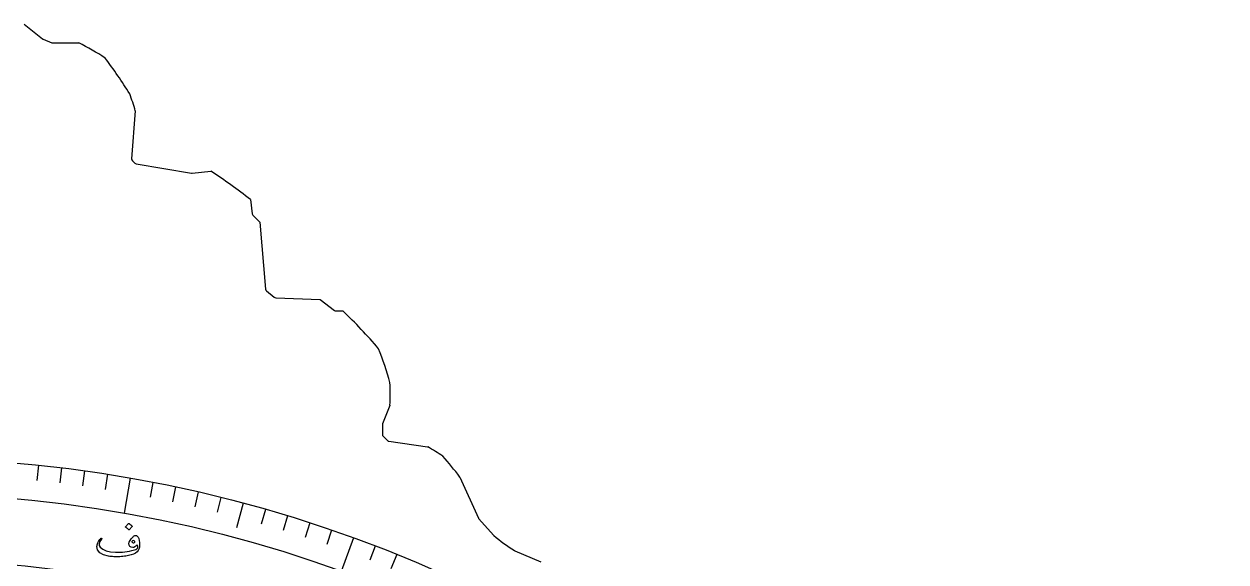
# Model space of a CAD drawing. Header units: millimetres. Extents: x -75 to 75, y -75 to 98.
# Drawn here: x 6.9 to 73.5, y 67.7 to 97.5 of the extents above; entities that cross this region are included whole.
import ezdxf

# ---------------------------------------------------------------- set-up
doc = ezdxf.new("R2010")
doc.units = ezdxf.units.MM
for name, color, linetype in [('CUT_OUTER', 1, 'Continuous'), ('ENGRAVE', 7, 'Continuous'), ('ENGRAVE_FINE', 8, 'Continuous'), ('TEXT', 5, 'Continuous')]:
    doc.layers.add(name, color=color, linetype=linetype)

msp = doc.modelspace()

# ---------------------------------------------------------------- linework, layer by layer
at = {"layer": 'CUT_OUTER'}
for points in [[(6.8782, 97.5373), (6.8811, 97.5352), (7.9064, 96.7151)], [(7.9444, 96.693), (8.4197, 96.5027)], [(8.4754, 96.492), (9.9066, 96.492), (9.9104, 96.4918)], [(13.0468, 92.7285), (13.0467, 92.7248), (12.843, 90.0785)], [(12.8865, 89.961), (13.013, 89.8345)], [(13.0944, 89.7926), (16.1638, 89.281)], [(16.2034, 89.2797), (17.2252, 89.3824), (17.2289, 89.3825)], [(19.4248, 87.8144), (19.4255, 87.8107), (19.5229, 87.0287)], [(19.5658, 86.9411), (19.9451, 86.5624), (19.9476, 86.5597), (19.9481, 86.556), (20.2559, 82.8599)], [(20.3117, 82.7552), (20.7457, 82.4084)], [(20.833, 82.3757), (23.2897, 82.2729), (23.2934, 82.2726), (23.2965, 82.2705), (24.0898, 81.6757)], [(24.1797, 81.6458), (24.5444, 81.6458), (24.5482, 81.6456)], [(27.1618, 76.4175), (27.1607, 76.4142), (26.7542, 75.3988)], [(26.7435, 75.3431), (26.7435, 74.8071)], [(26.7874, 74.7011), (27.0216, 74.4669)], [(27.1065, 74.4244), (29.2491, 74.1186), (29.2529, 74.1178)], [(31.0304, 72.4447), (31.0318, 72.4418), (32.0666, 70.1652)], [(32.0911, 70.1275), (32.9015, 69.2161), (32.9128, 69.2046)], [(34.0632, 68.3678), (34.0783, 68.3604), (35.5221, 67.7417), (35.5259, 67.7398)]]:
    msp.add_lwpolyline(points, dxfattribs=at)
for centre, radius, start, end in [((8.0001, 96.8323), 0.15, 231.345205, 248.184419), ((8.4754, 96.642), 0.15, 248.184419, 270), ((2.6078, 82.0068), 16.2217, 57.287508, 63.244934), ((-10.0628, 79.5339), 26.8228, 31.801444, 36.944794), ((2.708, 89.805), 10.7442, 15.789337, 21.077567), ((12.9926, 90.067), 0.15, 175.598877, 225), ((13.1191, 89.9406), 0.15, 225, 260.537678), ((16.1884, 89.429), 0.15, 260.537678, 275.735009), ((3.1211, 67.3061), 26.1993, 51.516033, 57.419673), ((19.6717, 87.0472), 0.15, 187.09974, 225.051386), ((20.4054, 82.8723), 0.15, 184.760807, 231.370279), ((20.8393, 82.5256), 0.15, 231.370279, 267.604085), ((24.1797, 81.7958), 0.15, 233.138325, 270), ((4.9682, 61.0607), 28.4097, 40.614931, 46.433181), ((9.6994, 72.8949), 18.1041, 15.300463, 21.583589), ((15.508, 77.0444), 11.6706, 356.920736, 3.08344), ((26.8935, 75.3431), 0.15, 158.184419, 180), ((26.8935, 74.8071), 0.15, 180, 225), ((27.1277, 74.5729), 0.15, 225, 261.875377), ((24.6815, 65.8749), 9.4257, 54.990395, 60.987438), ((20.0155, 64.3925), 13.6442, 36.167995, 42.412983), ((32.2032, 70.2272), 0.15, 204.442547, 221.642046), ((41.1672, 79.3429), 13.0736, 230.847993, 237.085497)]:
    msp.add_arc(centre, radius, start, end, dxfattribs=at)
at = {"layer": 'ENGRAVE'}
for points in [[(12.7631, 72.3834), (12.4213, 70.4445)], [(19.0232, 70.9955), (18.6592, 69.6372)], [(25.1385, 69.0674), (24.4651, 67.2174)]]:
    msp.add_lwpolyline(points, dxfattribs=at)
for radius in [73.5, 73.5, 71.5312, 67.875, 67.875]:
    msp.add_circle((0, 0), radius, dxfattribs=at)
at = {"layer": 'ENGRAVE_FINE'}
for points in [[(7.6828, 73.0974), (7.5946, 72.2582)], [(8.9574, 72.9521), (8.8546, 72.1147)], [(10.2292, 72.7847), (10.1118, 71.9492)], [(11.4979, 72.5951), (11.3659, 71.7617)], [(14.0245, 72.1496), (13.8635, 71.3214)], [(15.2815, 71.8938), (15.1061, 71.0685)], [(16.5339, 71.6162), (16.3441, 70.7941)], [(17.7813, 71.3167), (17.5771, 70.498)], [(20.2593, 70.6527), (20.0268, 69.8417)], [(21.4893, 70.2884), (21.2426, 69.4815)], [(22.7127, 69.9027), (22.452, 69.1002)], [(23.9293, 69.4956), (23.6546, 68.6978)], [(26.34, 68.6182), (26.0377, 67.8305)], [(27.5336, 68.148), (27.2175, 67.3657)]]:
    msp.add_lwpolyline(points, dxfattribs=at)
at = {"layer": 'TEXT'}
for points in [[(12.6769, 69.8632), (12.6809, 69.866), (12.686, 69.8671), (12.6922, 69.8666), (12.6996, 69.8646), (12.7487, 69.834), (12.7938, 69.7992), (12.8349, 69.7603), (12.8721, 69.7173), (12.8754, 69.7112), (12.8762, 69.7055), (12.8748, 69.7003), (12.8709, 69.6955), (12.7062, 69.5164), (12.7006, 69.5124), (12.6943, 69.5123), (12.6873, 69.5162), (12.6796, 69.524), (12.673, 69.5307), (12.6624, 69.5409), (12.648, 69.5545), (12.6295, 69.5716), (12.6069, 69.5923), (12.5796, 69.6165), (12.5477, 69.6443), (12.5111, 69.6756), (12.5064, 69.6806), (12.5044, 69.6851), (12.5051, 69.6891), (12.5085, 69.6926)], [(13.0508, 69.2043), (13.1052, 69.198), (13.1548, 69.1674), (13.1992, 69.1126), (13.2387, 69.0335), (13.2683, 68.9347), (13.2833, 68.8207), (13.2839, 68.6915), (13.27, 68.5473), (13.2616, 68.4956), (13.2489, 68.4486), (13.2318, 68.4061), (13.2105, 68.3683), (13.1474, 68.2969), (13.0618, 68.2334), (12.9539, 68.178), (12.8235, 68.1304), (12.7514, 68.1105), (12.6774, 68.0927), (12.6017, 68.077), (12.5243, 68.0635), (12.4449, 68.0521), (12.3633, 68.043), (12.2797, 68.036), (12.1939, 68.0312), (12.1082, 68.0284), (12.0248, 68.0273), (11.9435, 68.0279), (11.8645, 68.0303), (11.7875, 68.0347), (11.7125, 68.0412), (11.6393, 68.0499), (11.5681, 68.0607), (11.2759, 68.1346), (11.0707, 68.2484), (10.9524, 68.4028), (10.9212, 68.5983), (10.9263, 68.6418), (10.9366, 68.6905), (10.9522, 68.7446), (10.9732, 68.8041), (11.0022, 68.8684), (11.038, 68.9295), (11.0805, 68.9876), (11.1298, 69.0424), (11.1369, 69.0485), (11.1446, 69.0524), (11.153, 69.0541), (11.162, 69.0537), (11.1704, 69.0511), (11.1767, 69.0465), (11.181, 69.0398), (11.1832, 69.031), (11.1834, 69.0217), (11.1817, 69.0134), (11.1781, 69.0061), (11.1726, 68.9998), (11.0772, 68.8694), (11.0336, 68.7519), (11.0415, 68.6473), (11.1007, 68.5558), (11.2461, 68.4466), (11.437, 68.3645), (11.6735, 68.309), (11.9559, 68.2798), (12.0815, 68.2759), (12.2083, 68.2778), (12.3364, 68.2854), (12.4658, 68.2987), (12.5964, 68.3178), (12.7281, 68.3427), (12.8609, 68.3733), (12.9948, 68.4097), (13.0672, 68.4347), (13.1243, 68.4657), (13.1659, 68.5027), (13.1922, 68.5457), (13.189, 68.5795), (13.1799, 68.6116), (13.165, 68.642), (13.1442, 68.6708), (13.1414, 68.6726), (13.1374, 68.6714), (13.1321, 68.6675), (13.1256, 68.6606), (13.0754, 68.6064), (13.0235, 68.5683), (12.9699, 68.5464), (12.9146, 68.5407), (12.8185, 68.5573), (12.7499, 68.5991), (12.7088, 68.6659), (12.695, 68.758), (12.7096, 68.8344), (12.7525, 68.9231), (12.8239, 69.024), (12.9238, 69.1372), (12.9538, 69.1642), (12.9849, 69.1843), (13.0173, 69.1977), (13.0508, 69.2043)], [(13.0095, 68.8233), (13.0216, 68.8334), (13.0267, 68.8449), (13.0248, 68.8577), (13.0158, 68.8718), (12.9757, 68.9093), (12.9367, 68.9239), (12.899, 68.9155), (12.8626, 68.884), (12.8566, 68.8734), (12.8539, 68.8636), (12.8545, 68.8545), (12.8583, 68.8462), (12.8914, 68.8156), (12.9276, 68.8015), (12.967, 68.8041), (13.0095, 68.8233)]]:
    msp.add_lwpolyline(points, close=True, dxfattribs=at)

doc.saveas('drawing.dxf')
